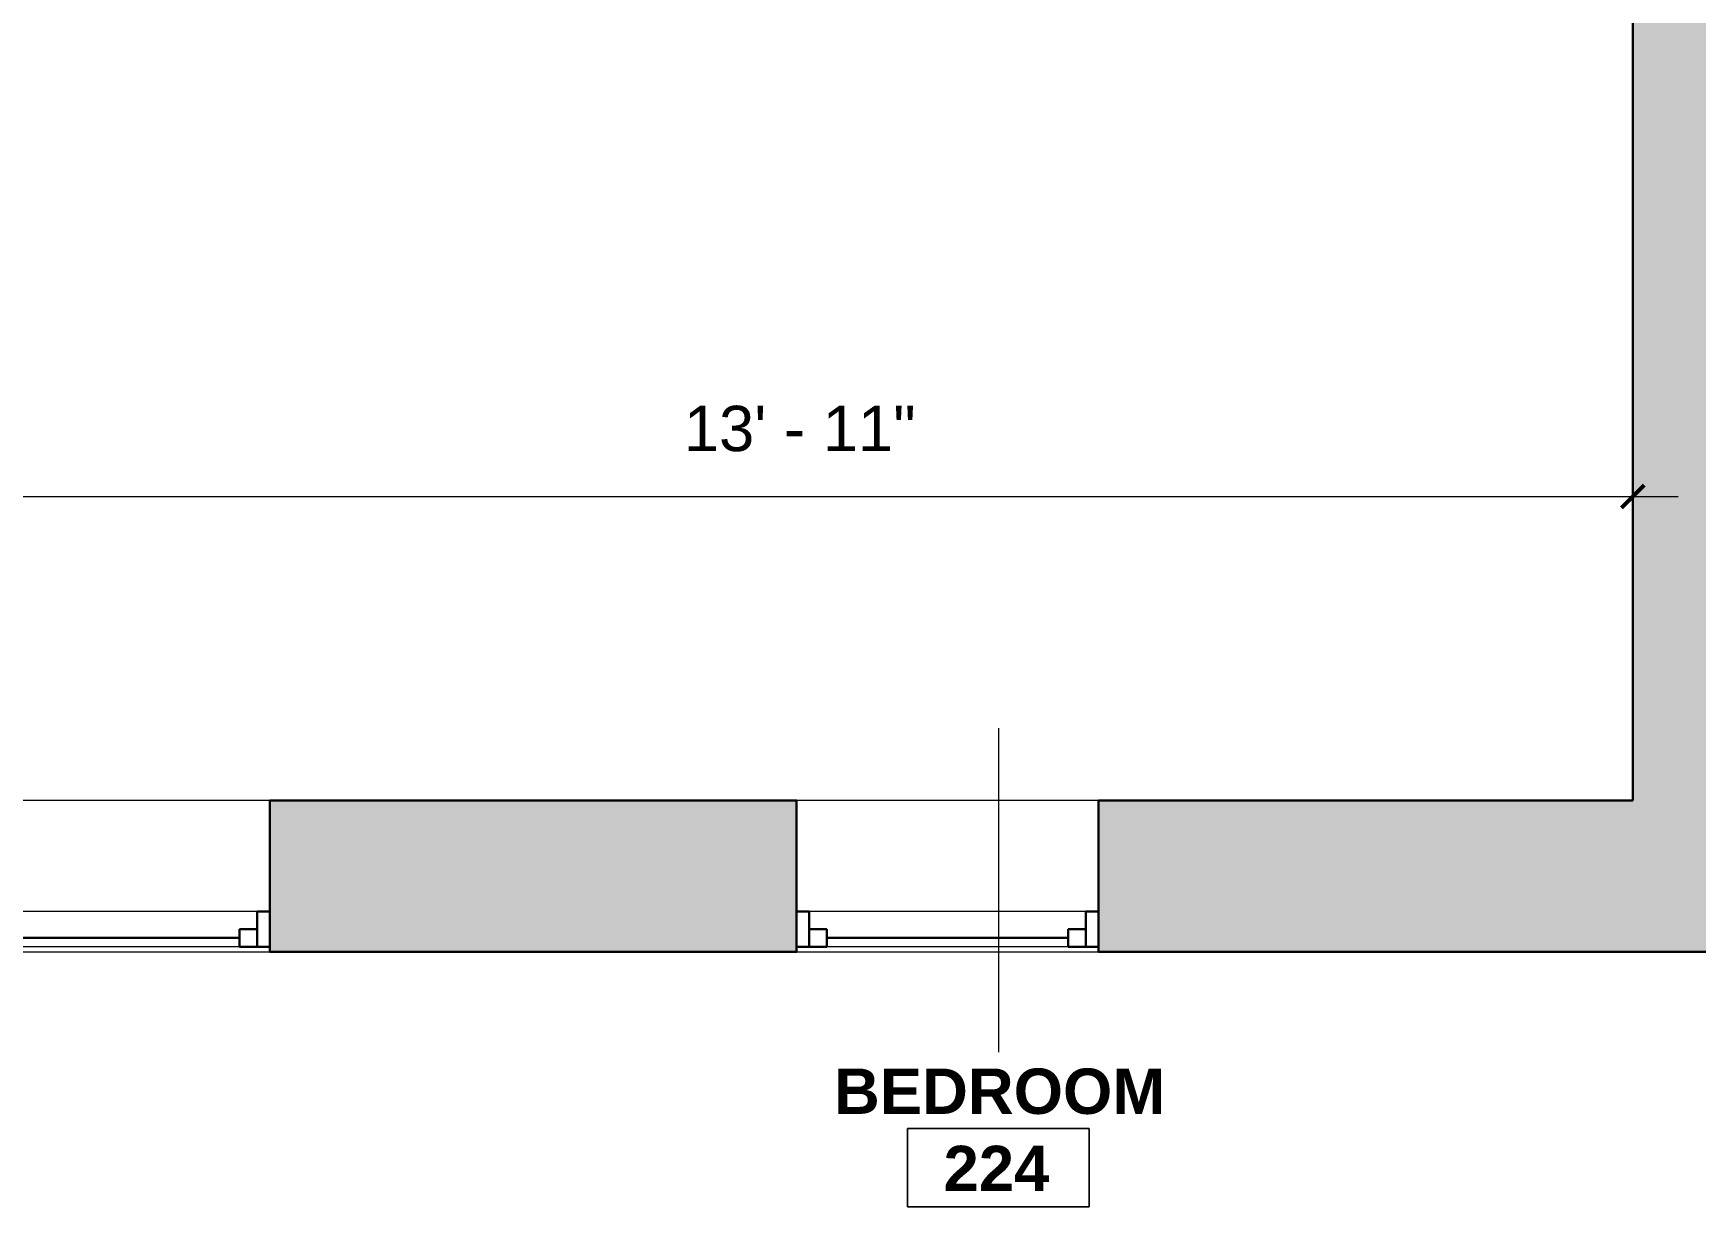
# Model space of a CAD drawing. Header units: inches. Extents: x -545 to 1083, y -2066 to -1239.
# Drawn here: x 526.1 to 691, y -1955.2 to -1838.8 of the extents above; entities that cross this region are included whole.
import ezdxf

# ---------------------------------------------------------------- set-up
doc = ezdxf.new("R2010")
doc.units = ezdxf.units.IN
doc.header["$MEASUREMENT"] = 0
for name, color, linetype, lineweight in [('A-ANNO-DIMS', 211, 'Continuous', 9), ('A-ANNO-DIMS-48', 211, 'Continuous', 9), ('A-AREA-IDEN', 2, 'Continuous', 9), ('A-GLAZ', 151, 'Continuous', 18), ('A-WALL', 113, 'Continuous', 18), ('A-WALL-PATT', 111, 'Continuous', 18), ('I-WALL', 2, 'Continuous', 18)]:
    doc.layers.add(name, color=color, linetype=linetype, lineweight=lineweight)
doc.styles.add('Swis721 Lt BT', font='swissl.ttf', dxfattribs={"height": 4.5})
doc.styles.add('Swis721 Lt BT_B', font='', dxfattribs={"height": 4.5})
doc.styles.get('Swis721 Lt BT_B').set_extended_font_data('Swis721 Lt BT', bold=True)
doc.dimstyles.new('OTJ_-_3_32__Linear__1_2__Tolerance', dxfattribs={"dimscale": 12, "dimtxt": 4.748918, "dimasz": 0.1875, "dimexe": 0.375, "dimexo": 0.25, "dimgap": 0.25, "dimtad": 1, "dimdec": 1, "dimrnd": 0.5, "dimzin": 3, "dimdsep": 46, "dimlunit": 4, "dimtxsty": 'Swis721 Lt BT', "dimblk1": 'OBLIQUE', "dimblk2": 'OBLIQUE', "dimsah": 1, "dimcen": 0.09, "dimdle": 0.375, "dimazin": 0, "dimtfac": 1, "dimtdec": 4, "dimtix": 1, "dimtmove": 0, "dimatfit": 3, "dimfxl": 1, "dimtvp": 1, "dimfrac": 2, "dimtolj": 1, "dimtzin": 0, "dimarcsym": 2})

# ---------------------------------------------------------------- blocks, each defined once
blk = doc.blocks.new('Window-Double-Hung - 2_ - 5 239_256_ W x 42_-5478030-2ND FLOOR - CONSTRUCTION')
at = {"layer": 'A-GLAZ', "color": 8, "lineweight": 30}
for p, q in [((-14.97, 7.5), (-14.97, -7.5)), ((-14.97, 7), (-11.97, 7)), ((-13.72, 7), (-13.72, 3.5)), ((-11.97, 7), (-11.97, 5.25)), ((11.97, 7), (14.97, 7)), ((11.97, 7), (11.97, 5.25)), ((13.72, 7), (13.72, 3.5)), ((14.97, -7.5), (14.97, 7.5)), ((-13.72, 5.25), (-11.97, 5.25)), ((-11.97, 6.13), (11.97, 6.13)), ((13.72, 5.25), (11.97, 5.25)), ((-14.97, 3.5), (-13.72, 3.5)), ((13.72, 3.5), (14.97, 3.5))]:
    blk.add_line(p, q, dxfattribs=at)
at = {"layer": 'A-GLAZ'}
for p, q in [((14.97, 7.5), (-14.97, 7.5)), ((-14.97, -7.5), (14.97, -7.5))]:
    blk.add_line(p, q, dxfattribs=at)
at = {"layer": 'A-GLAZ', "lineweight": 9}
for p, q in [((-11.97, 7), (11.97, 7)), ((-13.72, 3.5), (13.72, 3.5))]:
    blk.add_line(p, q, dxfattribs=at)
blk = doc.blocks.new('Room Tag - Room Name and Number-3379422-2ND FLOOR - CONSTRUCTION')
at = {"layer": 'A-AREA-IDEN'}
for p, q in [((-0.1881, -0.1636), (-0.1881, -0.0018)), ((-0.1881, -0.0018), (0.1869, -0.0018)), ((0.1869, -0.0018), (-0.1881, -0.0018)), ((-0.1881, -0.0018), (-0.1881, -0.1636)), ((0.1869, -0.0018), (0.1869, -0.1636)), ((0.1869, -0.1636), (0.1869, -0.0018)), ((0.1869, -0.1636), (-0.1881, -0.1636)), ((-0.1881, -0.1636), (0.1869, -0.1636))]:
    blk.add_line(p, q, dxfattribs=at)
blk = doc.blocks.new('DIMBLOCK19-2ND FLOOR - CONSTRUCTION')
at = {"layer": 'A-ANNO-DIMS-48'}
for p, q in [((517.7, -1886.18), (517.7, -1880.27)), ((684.72, -1886.18), (684.72, -1880.27)), ((513.2, -1884.77), (689.22, -1884.77)), ((517.7, -1884.77), (517.7, -1886.18)), ((684.72, -1884.77), (684.72, -1886.18))]:
    blk.add_line(p, q, dxfattribs=at)
at = {"layer": 'A-ANNO-DIMS-48', "lineweight": 50}
for p, q in [((517.7, -1884.77), (518.82, -1883.65)), ((684.72, -1884.77), (685.85, -1883.65)), ((517.7, -1884.77), (516.57, -1885.9)), ((684.72, -1884.77), (683.6, -1885.9))]:
    blk.add_line(p, q, dxfattribs=at)
at = {"layer": 'A-ANNO-DIMS-48', "color": 0, "insert": (590.62, -1875.77), "char_height": 4.5, "width": 25.418, "attachment_point": 1, "line_spacing_factor": 1.005062, "style": 'Swis721 Lt BT'}
blk.add_mtext('13\' - 11"', dxfattribs=at)
blk = doc.blocks.new('_Oblique')
at = {"color": 0, "linetype": 'ByBlock', "lineweight": -2}
blk.add_line((-0.5, -0.5), (0.5, 0.5), dxfattribs=at)

msp = doc.modelspace()

# ---------------------------------------------------------------- hatches: boundary and pattern name
at = {"layer": 'A-WALL-PATT', "lineweight": 9}
msp.add_hatch(color=7, dxfattribs=at).paths.add_polyline_path([(684.72, -1914.91), (696.72, -1914.91), (696.72, -1697.97), (684.72, -1697.97), (684.72, -1846.62)], flags=0)
h = msp.add_hatch(color=7, dxfattribs=at)
h.paths.add_polyline_path([(998.98, -1929.91), (998.98, -1914.91), (987.5, -1914.91), (987.5, -1929.91)], flags=0)
h.paths.add_polyline_path([(961.96, -1929.91), (961.96, -1914.91), (929.37, -1914.91), (929.37, -1929.91)], flags=0)
h.paths.add_polyline_path([(903.82, -1929.91), (903.82, -1914.91), (874.68, -1914.91), (874.68, -1929.91)], flags=0)
h.paths.add_polyline_path([(849.14, -1929.91), (849.14, -1914.91), (828.03, -1914.91), (828.03, -1915.23), (823.16, -1915.23), (823.16, -1914.91), (807.14, -1914.91), (807.14, -1929.91)], flags=0)
h.paths.add_polyline_path([(781.14, -1929.91), (781.14, -1914.91), (742.31, -1914.91), (742.31, -1929.91)], flags=0)
h.paths.add_polyline_path([(700.5, -1929.91), (716.31, -1929.91), (716.31, -1914.91), (631.75, -1914.91), (631.75, -1929.91)], flags=0)
h.paths.add_polyline_path([(601.82, -1929.91), (601.82, -1914.91), (549.57, -1914.91), (549.57, -1929.91)], flags=0)
h.paths.add_polyline_path([(519.64, -1929.91), (519.64, -1914.91), (478.36, -1914.91), (478.36, -1929.91), (479.96, -1929.91)], flags=0)
h.paths.add_polyline_path([(369.69, -1929.91), (377.07, -1929.91), (377.07, -1914.91), (335.08, -1914.91), (335.08, -1929.91)], flags=0)
h.paths.add_polyline_path([(448.42, -1929.91), (448.42, -1914.91), (407, -1914.91), (407, -1929.91)], flags=0)

# ---------------------------------------------------------------- linework, layer by layer
at = {"layer": 'A-AREA-IDEN'}
msp.add_line((621.81, -1907.74), (621.84, -1939.86), dxfattribs=at)
at = {"layer": 'A-WALL', "color": 8, "lineweight": 30}
for p, q in [((601.82, -1914.91), (549.57, -1914.91)), ((684.72, -1914.91), (631.75, -1914.91)), ((549.57, -1929.91), (601.82, -1929.91)), ((631.75, -1929.91), (716.31, -1929.91))]:
    msp.add_line(p, q, dxfattribs=at)
at = {"layer": 'I-WALL', "color": 8, "lineweight": 30}
msp.add_line((684.72, -1799.96), (684.72, -1914.91), dxfattribs=at)

# ---------------------------------------------------------------- block references
at = {"layer": 'A-AREA-IDEN', "xscale": 47.99999999999997, "yscale": 47.99999999999997, "zscale": 47.99999999999997}
msp.add_blockref('Room Tag - Room Name and Number-3379422-2ND FLOOR - CONSTRUCTION', (621.83, -1947.34), dxfattribs=at)
at = {"layer": 'A-GLAZ', "rotation": 180}
for p in [(534.61, -1922.41), (616.78, -1922.41)]:
    msp.add_blockref('Window-Double-Hung - 2_ - 5 239_256_ W x 42_-5478030-2ND FLOOR - CONSTRUCTION', p, dxfattribs=at)

# ---------------------------------------------------------------- texts
at = {"layer": 'A-AREA-IDEN', "char_height": 4.5, "attachment_point": 1, "style": 'Swis721 Lt BT_B'}
for s, insert, width in [('BEDROOM', (605.52, -1941.49), 39.39), ('224', (616.38, -1949.15), 12.726)]:
    msp.add_mtext(s, dxfattribs=dict(at, insert=insert, width=width))

# ---------------------------------------------------------------- dimensions: what is measured, and where the dimension line sits
at = {"layer": 'A-ANNO-DIMS'}
dim = msp.add_linear_dim(base=(684.72, -1884.77), p1=(517.7, -1883.18), p2=(684.72, -1883.18), dimstyle='OTJ_-_3_32__Linear__1_2__Tolerance', override={"dimpost": '<>', "dimfxl": 167.026992}, dxfattribs=at)
dim.commit()
dim.dimension.update_dxf_attribs({"geometry": 'DIMBLOCK19-2ND FLOOR - CONSTRUCTION', "text_midpoint": (601.21, -1879.46)})

doc.saveas('drawing.dxf')
